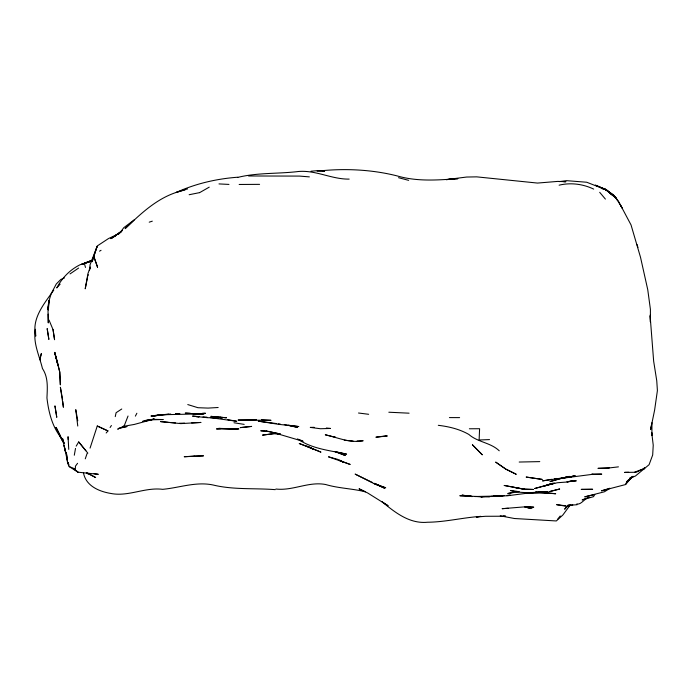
<?xml version="1.0" encoding="UTF-8"?>
<svg xmlns="http://www.w3.org/2000/svg" width="692" height="692" viewBox="0 0 692 692"><rect width="100%" height="100%" fill="white"/><g stroke="black" fill="none" stroke-linecap="round" stroke-linejoin="round"><path stroke-width="1.04" d="M48.362 309.99L49.089 300.492L51.191 293.659L56.294 283.971L60.844 279.438L64.399 277.994M74.295 455.224L75.514 448.442M87.538 277.233L85.22 288.815L88.031 273.279L90.479 267.043M115.253 416.627L116.1 412.709L121.749 408.998M40.162 358.681L41.399 353.439L39.885 358.672L40.179 359.866L39.885 358.672M90.072 448.105L97.269 426.004L107.952 430.926L106.179 432.993M128.037 416.022L124.205 425.865L121.541 427.232M85.272 458.822L87.062 453.563L87.823 453.122L78.698 441.937L76.181 446.141M90.237 267.856L89.346 270.408L90.124 264.621L97.105 246.387L92.027 261.758L97.312 245.919L108.462 238.576L119.82 233.221L118.003 234.311M48.552 306.245L47.48 309.168L49.089 300.492L48.008 310.258L48.293 322.939L48.137 314.142M87.746 276.177L88.308 274.733M609.626 488.301L601.452 490.844L625.585 484.547L626.865 481.571L632.626 476.667M135.364 416.134L136.869 413.254M644.46 467.809L643.456 469.496L644.503 467.74M110.097 427.509L111.403 425.502M53.751 290.121C44.366 303.537 31.374 318.389 35.733 336.139L35.43 329.254C32.766 342.774 39.383 355.593 42.437 368.499C48.353 377.304 47.393 387.866 46.944 397.926C48.665 412.674 52.514 428.166 62.669 439.507M570.139 505.117L562.864 514.995L556.307 520.955L514.467 518.516L500.255 515.834M77.565 463.303L75.437 466.166L75.385 469.064L69.148 466.555L67.453 462.04L66.276 452.239L67.522 460.163M560.235 515.964L557.614 519.242M567.345 505.921L564.637 509.226L568.322 505.419M625.585 484.547L631.277 477.8M60.143 284.135L56.753 287.958C61.977 278.037 69.823 269.837 80.064 264.751L89.934 261.706L81.405 264.387L92.771 260.114L82.737 264.05M633.085 476.278L626.865 481.571L633.171 476.468M633.042 476.425L628.18 480.213L633.396 476.494M70.03 273.911L78.603 268.055M567.224 506.371L569.032 505.247M631.562 477.082L629.798 478.172L635.386 476.053L649.079 464.704L652.686 454.99L653.231 445.216L651.717 432.509L651.89 435.406L651.959 422.734L650.601 429.585L654.615 410.096L657.4 390.591L656.76 380.799L653.655 361.181L650.151 316.149M116.195 235.401L110.755 238.662L121.135 231.777L112.19 237.84L122.449 230.341L120.503 232.192L123.738 227.729L134.317 219.762L125.096 228.663C140.26 214.2 155.977 199.097 176.313 192.393C195.827 183.596 216.51 178.778 237.823 177.213M199.512 192.705L209.235 187.143M99.527 251.17L101.049 250.314M589.74 497.228C584.878 497.678 581.124 505.255 576.825 503.949M609.989 488.318L604.35 491.804L584.74 496.839L594.809 494.538L593.511 496.674L582.119 499.935L587.672 497.782M634.737 472.134L644.78 468.311L636.078 472.264L624.625 472.385L628.673 472.281M84.061 263.289L92.097 260.244M553.323 483.241L534.639 488.535L554.768 483.232L544.362 485.983L553.323 483.241L547.372 484.858L557.441 482.739L567.544 481.978L572.457 480.698L566.947 481.874L576.289 480.836L572.249 480.992M149.221 222.167L152.301 221.172M184.998 189.643L176.313 192.393L185.361 189.72M238.039 177.334C257.822 172.49 278.478 173.969 298.607 171.478C316.08 170.024 331.892 179.401 349.175 179.107M566.082 477.082L549.993 481.589L561.385 478.319L571.462 476.615L560.044 478.535L592.983 474.271M185.88 189.357L187.584 188.942M572.803 504.909L566.765 506.345L556.619 504.667L565.407 505.748M512.841 492.367L507.807 493.508L519.225 491.614M142.673 421.333L146.695 420.442M554.923 478.847L556.826 478.44M160.544 414.767L152.569 416.446L160.544 414.767L170.959 414.266L159.696 414.94L168.787 414.136M189.15 194.729L199.218 192.705M122.873 426.454L134.291 424.438L154.411 418.989L145.337 420.502M551.619 479.297L542.545 480.897L575.476 475.949L565.39 477.35L574.144 476.252L572.12 476.338M317.152 171.209C343.284 168.165 371.5 169.402 397.13 175.906C416.982 181.719 437.552 180.128 457.862 178.674L446.383 179.609L466.598 177.04L476.71 176.858L537.502 183.069L557.7 181.408L565.952 181.702L563.824 181.771M142.699 421.393L153.079 419.759L163.191 419.542L154.861 419.387M554.361 478.847L556.091 478.57M570.753 504.883L567.717 505.35L577.111 504.728M559.11 185.179C570.701 182.394 582.958 183.986 593.675 189.098M145.398 420.511L153.961 419.283L148.097 419.949M559.396 181.607L566.454 180.655L586.712 182.238L607.083 190.188L613.164 195.256L618.414 201.156L631.035 224.926L640.533 257.337L647.755 289.714L650.402 309.324L650.411 322.005L650.143 315.154M159.471 414.915L150.951 416.056L161.037 414.776L204.157 413.816L192.696 413.582L202.825 414.456L194.85 413.513M609.315 467.948L597.957 468.354L608.346 468.034L618.44 466.866M533.42 492.401L507.098 495.818L493.716 495.896L495.732 495.775M502.487 495.93L474.859 496.519M175.906 413.842L179.107 413.513M504.174 495.766L491.035 496.389M507.201 495.463L510.229 495.161L507.348 495.446M536.776 492.237L525.34 493.318L544.206 492.47L555.693 493.768L535.435 492.168L546.896 492.816L530.063 492.86M310.985 171.218L317.472 170.647L324.609 171.469L322.489 171.443M446.383 179.609L452.153 179.124M508.239 508.274L502.107 508.689L523.636 506.942L533.757 507.184L528.541 506.916M175.855 413.894L179.903 413.652L175.855 413.807M519.19 462.04L539.769 461.616M218.17 407.51L208.067 408.09L197.947 407.709L187.774 404.569M220.661 428.703L216.475 428.936L238.904 428.893L218.672 428.391L237.572 429.282L231.189 428.72M191.649 422.942L201.009 422.449L180.811 423.608L160.544 421.592L168.355 422.345M256.542 419.698L238.013 420.087L271.039 420.329L261.438 419.672M568.08 476.511L570.096 476.425M239.147 184.47L259.587 184.357M489.503 439.593L479.123 439.991L479.599 428.72L469.375 428.78M492.384 496.493L480.931 496.726L486.995 496.527M357.098 440.942L363.162 440.761C349.996 443.33 337.817 437.569 325.283 434.801L335.438 437.283L334.236 436.886M248.584 175.976L299.524 176.088L309.367 176.884M591.643 474.383L601.755 474.124L591.781 474.184M480.931 496.726L489.071 496.519M314.177 427.319L310.284 427.405L320.422 428.737L330.525 428.46L326.356 428.002M202.453 413.332L205.481 413.271L196.095 413.885L185.257 413.107L190.317 413.288M179.462 423.253L184.513 423.149M275.909 489.028C292.95 491 308.701 481.217 325.707 484.53C338.673 488.388 352.297 488.509 365.35 491.804L359.044 488.786L367.66 492.972L388.125 505.766L382.183 501.89C395.123 512.495 409.603 524.034 427.552 522.235C445.345 522.071 462.905 517.599 480.681 516.379L476.321 517.054L485.429 516.284L505.653 516.215L503.56 515.869M449.419 417.596L459.609 417.622M280.148 433.694L274.075 433.625L262.649 435.095L274.075 433.625L280.182 433.962M471.486 496.112L459.825 495.74L482.272 496.718L474.98 496.51M538.108 491.752L548.228 491.9C535.573 492.133 522.893 493.967 510.428 490.507L517.27 491.363M275.243 489.651C254.535 488.007 233.515 489.962 213.136 485.006C196.061 481.364 179.488 487.782 162.655 489.331C145.017 487.038 128.202 496.951 110.832 493.457C99.051 491.484 85.938 485.983 83.464 472.861M485.81 496.527L489.702 496.666L486.666 496.527M212.539 417.605L217.746 417.821L207.635 417.717L192.558 416.108L199.088 416.671M523.195 489.036L533.316 489.46L524.545 489.27L504.243 485.455L524.545 489.27L513.507 487.332M409.076 413.185L388.835 412.224M218.992 183.916L228.965 184.418M202.99 416.921L206.96 417.164M213.032 417.587L218.101 418.098M210.333 417.657L236.699 421.264L227.625 419.646M169.332 422.44L175.413 422.924M344.27 440.259L353.058 441.063M279.49 433.815L276.757 433.555L303.096 441.34L299.411 439.558M525.332 506.942L532.425 507.755L526.145 506.838M220.125 418.34L222.158 418.582M278.201 423.798L280.234 424.049M284.291 424.551L297.491 427.379L288.452 425.225L298.814 426.557L278.547 424.326L258.263 421.16L276.212 423.53M358.508 413.012L368.646 414.292M94.112 473.709L98.29 474.305L78.023 472.195L69.148 466.555M470.811 496.389L462.014 495.117L472.16 496.605M438.304 425.312C448.909 426.592 459.453 429.083 468.813 434.42C477.817 442.361 490.533 442.465 499.252 450.803M244.181 424.386L233.991 422.769M609.384 192.627L605.249 189.271L601.236 188.362L605.734 189.487L616.01 198.007L617.385 200.161M525.012 507.011L531.101 508.577L525.003 506.907M398.514 177.697L408.669 180.344M337.635 459.324L328.484 456.824L350.195 464.462L339.538 460.439L343.881 462.394L338.647 459.6M374.554 483.552L384.389 488.137L374.554 483.552L385.721 487.817L375.548 484.409L355.126 474.098L372.331 482.454M335.663 451.703L345.282 455.518L335.092 451.634L346.597 454.142C329.946 450.414 311.928 449.013 297.577 438.858M605.249 189.271L595.345 185.145L605.734 189.487L616.07 198.076L622.246 208.102L620.473 205.169M107.952 430.926L97.269 426.004M86.388 472.766L95.669 477.523L87.763 473.19M374.182 483.276L376.318 484.374M605.95 190.066L604.384 188.959L613.259 194.616L616.01 198.007L611.045 193.976M86.638 472.878L88.144 474.02M608.32 191.788L614.643 196.718L607.593 191.13M73.923 468.908L78.023 472.195L73.906 468.839M67.721 462.239L68.992 464.963M599.696 192.315L605.396 199.088M78.698 441.937L85.869 450.726M60.515 436.194L56.017 427.431L60.498 437.292L64.14 443.347M61.925 439.714L63.309 441.998L56.017 427.431M63.88 443.062L59.192 434.368L60.498 437.292M53.024 329.6L54.564 339.72L53.094 329.773L49.02 320.059M64.079 443.036L62.496 438.408L65.316 451.296M67.435 461.227L64.036 445.319L65.498 451.348M84.571 264.197L85.488 267.441M637.116 244.605L637.92 247.511M77.772 420.779L75.765 409.647L77.764 426.047M67.825 462.144L68.136 464.124M62.591 399.422L60.386 387.26L63.396 407.259L62.79 401.386M68.75 449.385L68.05 436.687L68.205 439.593M118.886 428.391L117.726 429.23L119.439 428.054L127.043 426.506L118.886 428.391M559.62 489.01L549.56 491.588L559.62 489.01M385.98 435.856L375.894 437.214L387.321 435.986L385.98 435.856M250.314 426.531L240.219 427.63L251.654 426.419L250.314 426.531M194.132 456.089L184.219 456.746L203.5 455.838L194.132 456.089M582.543 489.382L581.202 489.4L592.646 489.279L582.543 489.382M266.602 431.064L260.746 430.787L267.942 431.375L278.098 433.529L266.602 431.064M198.959 416.722L195.966 416.575L198.959 416.731M542.061 479.392L526.275 477.073L542.061 479.392M220.419 417.198L210.826 416.359L226.5 417.804L220.419 417.198M309.419 447.283L299.238 443.503L320.967 452.144L306.668 446.132L313.216 449.151L309.419 447.283M516.111 474.219L505.904 469.185L495.654 462.083L505.826 469.098L516.111 474.219M482.22 454.748L472.428 444.792L482.22 454.748M97.555 267.207L93.636 255.979L97.555 267.207M57.471 362.227L54.668 352.401L59.763 372.054L60.342 384.743L59.763 372.054L57.471 362.227M55.464 355.316L54.668 352.401L57.903 365.142L55.464 355.316M48.847 339.262L47.186 328.726L48.847 339.262M56.753 417.155L54.971 406.031L56.753 417.155"/></g></svg>
